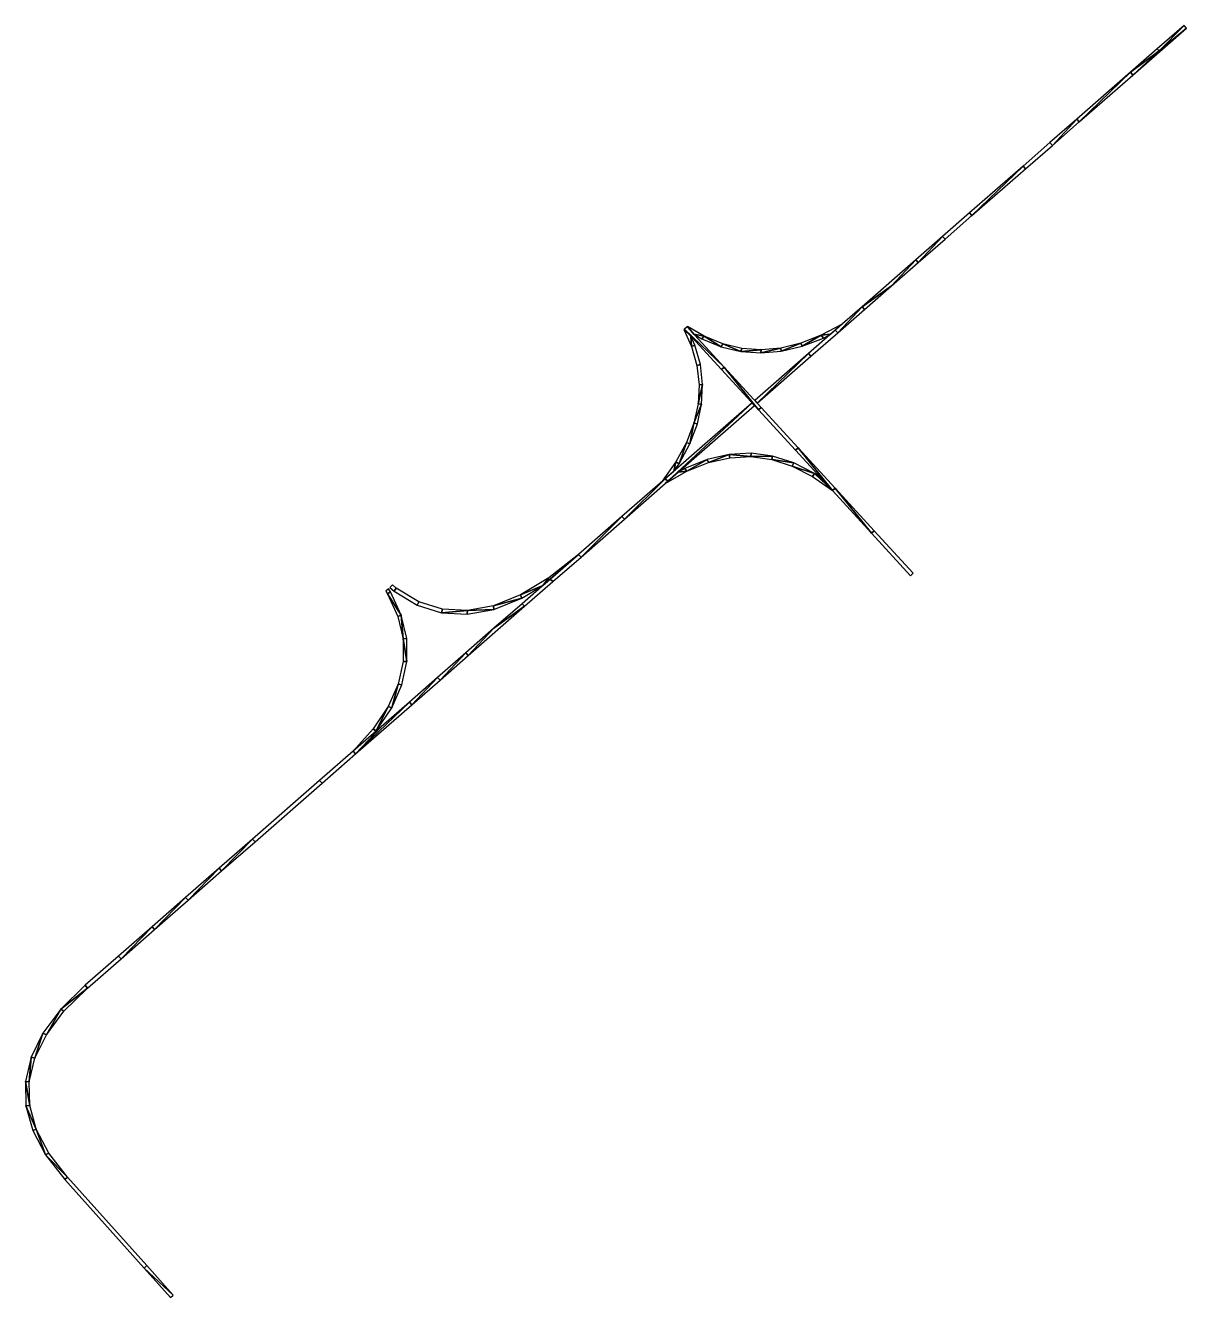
# Model space of a CAD drawing. Extents: x -4169 to 2221, y -6508 to 574.
# Drawn here: x 1157 to 1794, y -2002 to -1303 of the extents above; entities that cross this region are included whole.
import ezdxf

# ---------------------------------------------------------------- set-up
doc = ezdxf.new("R2010")
doc.units = 0

msp = doc.modelspace()

# ---------------------------------------------------------------- linework, layer by layer
at = {"layer": 'mg_to_dxf', "color": 40}
for points in [[(1792.97, -1303.06), (1778.23, -1315.93), (1779.22, -1317.05)], [(1779.22, -1317.05), (1794.29, -1304.56), (1792.97, -1303.06)], [(1794.29, -1304.56), (1779.22, -1317.05), (1779.55, -1317.43)], [(1778.23, -1315.93), (1778.23, -1315.93), (1763.49, -1328.79), (1779.22, -1317.05)], [(1779.22, -1317.05), (1779.22, -1317.05), (1763.49, -1328.79), (1764.81, -1330.3)], [(1779.22, -1317.05), (1779.22, -1317.05), (1764.81, -1330.3), (1779.55, -1317.43)], [(1763.49, -1328.79), (1734.01, -1354.53), (1735.34, -1356.03)], [(1764.81, -1330.3), (1763.49, -1328.79), (1735.34, -1356.03)], [(1734.01, -1354.53), (1719.27, -1367.4), (1720.6, -1368.9)], [(1735.34, -1356.03), (1734.01, -1354.53), (1720.6, -1368.9)], [(1720.6, -1368.9), (1719.27, -1367.4), (1704.53, -1380.27), (1705.86, -1381.77)], [(1704.53, -1380.27), (1675.06, -1406.01), (1676.39, -1407.5)], [(1705.86, -1381.77), (1704.53, -1380.27), (1676.39, -1407.5)], [(1676.39, -1407.5), (1675.06, -1406.01), (1660.32, -1418.88), (1661.65, -1420.37)], [(1660.32, -1418.88), (1645.58, -1431.75), (1646.91, -1433.24)], [(1661.65, -1420.37), (1660.32, -1418.88), (1646.91, -1433.24)], [(1632.18, -1446.1), (1632.18, -1446.1), (1645.58, -1431.75), (1616.1, -1457.49)], [(1632.18, -1446.1), (1632.18, -1446.1), (1646.91, -1433.24), (1645.58, -1431.75)], [(1632.18, -1446.1), (1632.18, -1446.1), (1616.1, -1457.49), (1617.44, -1458.97)], [(1616.1, -1457.49), (1601.36, -1470.36), (1602.7, -1471.84)], [(1617.44, -1458.97), (1616.1, -1457.49), (1602.7, -1471.84)], [(1518.22, -1470.09), (1518.22, -1470.09), (1521.99, -1473.61), (1518.51, -1469.82)], [(1522.38, -1479.37), (1522.38, -1479.37), (1521.99, -1473.61), (1518.22, -1470.09)], [(1540.32, -1490.64), (1519.98, -1468.46), (1518.51, -1469.82)], [(1538.85, -1491.99), (1540.32, -1490.64), (1518.51, -1469.82)], [(1523.67, -1472.49), (1520.18, -1468.28), (1519.98, -1468.46)], [(1529.35, -1473.71), (1520.18, -1468.28), (1523.67, -1472.49)], [(1522.38, -1479.37), (1522.38, -1479.37), (1524.21, -1478.54), (1521.99, -1473.61)], [(1528.07, -1475.1), (1529.35, -1473.71), (1523.67, -1472.49)], [(1538.65, -1479.49), (1529.35, -1473.71), (1528.07, -1475.1)], [(1539.54, -1477.91), (1529.35, -1473.71), (1538.65, -1479.49)], [(1582.42, -1477.55), (1583.14, -1479.2), (1593.67, -1473.16)], [(1583.14, -1479.2), (1594.8, -1474.68), (1593.67, -1473.16)], [(1601.36, -1470.36), (1586.62, -1483.23), (1587.96, -1484.71), (1602.7, -1471.84)], [(1593.67, -1473.16), (1598.91, -1472.5), (1605.13, -1467.06)], [(1593.67, -1473.16), (1594.8, -1474.68), (1598.91, -1472.5)], [(1527.26, -1489.32), (1524.21, -1478.54), (1522.38, -1479.37), (1525.32, -1489.83)], [(1539.54, -1477.91), (1538.65, -1479.49), (1549.45, -1482.09)], [(1539.54, -1477.91), (1549.45, -1482.09), (1549.94, -1480.4)], [(1549.45, -1482.09), (1560.56, -1481.16), (1549.94, -1480.4)], [(1560.47, -1482.91), (1571.69, -1481.95), (1571.39, -1480.21)], [(1560.47, -1482.91), (1571.39, -1480.21), (1560.56, -1481.16)], [(1571.39, -1480.21), (1571.69, -1481.95), (1582.42, -1477.55)], [(1571.69, -1481.95), (1583.14, -1479.2), (1582.42, -1477.55)], [(1549.45, -1482.09), (1560.47, -1482.91), (1560.56, -1481.16)], [(1586.62, -1483.23), (1557.14, -1508.97), (1558.49, -1510.44)], [(1587.96, -1484.71), (1586.62, -1483.23), (1558.49, -1510.44)], [(1526.51, -1500.33), (1528.51, -1500.13), (1527.26, -1489.32), (1525.32, -1489.83)], [(1559.19, -1514.16), (1540.32, -1490.64), (1538.85, -1491.99)], [(1560.66, -1512.81), (1540.32, -1490.64), (1559.19, -1514.16)], [(1525.96, -1510.87), (1528.51, -1500.13), (1526.51, -1500.33)], [(1527.96, -1510.98), (1528.51, -1500.13), (1525.96, -1510.87)], [(1507.93, -1551.93), (1507.93, -1551.93), (1509.34, -1553.36), (1555.63, -1510.28)], [(1555.63, -1510.28), (1555.63, -1510.28), (1509.34, -1553.36), (1556.98, -1511.76)], [(1523.66, -1521.44), (1527.96, -1510.98), (1525.96, -1510.87)], [(1523.66, -1521.44), (1525.62, -1521.85), (1527.96, -1510.98)], [(1579.52, -1536.33), (1581, -1534.99), (1560.66, -1512.81), (1559.19, -1514.16)], [(1519.62, -1532.04), (1521.49, -1532.76), (1523.66, -1521.44)], [(1521.49, -1532.76), (1525.62, -1521.85), (1523.66, -1521.44)], [(1513.83, -1542.68), (1515.56, -1543.69), (1519.62, -1532.04)], [(1515.56, -1543.69), (1521.49, -1532.76), (1519.62, -1532.04)], [(1599.86, -1558.5), (1581, -1534.99), (1579.52, -1536.33)], [(1601.35, -1557.16), (1581, -1534.99), (1599.86, -1558.5)], [(1513.83, -1542.68), (1506.3, -1553.36), (1512.69, -1547.77)], [(1513.83, -1542.68), (1512.69, -1547.77), (1515.56, -1543.69)], [(1530.99, -1541.33), (1518.72, -1546.26), (1519.85, -1547.81)], [(1531.72, -1543.05), (1530.99, -1541.33), (1519.85, -1547.81)], [(1531.72, -1543.05), (1543.1, -1538.56), (1530.99, -1541.33)], [(1531.72, -1543.05), (1543.44, -1540.39), (1543.1, -1538.56)], [(1555.02, -1539.82), (1555.07, -1537.96), (1543.1, -1538.56)], [(1555.02, -1539.82), (1543.1, -1538.56), (1543.44, -1540.39)], [(1555.02, -1539.82), (1566.87, -1539.52), (1555.07, -1537.96)], [(1555.02, -1539.82), (1566.45, -1541.35), (1566.87, -1539.52)], [(1566.87, -1539.52), (1566.45, -1541.35), (1578.52, -1543.24)], [(1566.45, -1541.35), (1577.73, -1544.97), (1578.52, -1543.24)], [(1578.52, -1543.24), (1577.73, -1544.97), (1590.02, -1549.13)], [(1519.85, -1547.81), (1515.08, -1548.34), (1507.84, -1554.66)], [(1519.85, -1547.81), (1518.72, -1546.26), (1515.08, -1548.34)], [(1577.73, -1544.97), (1588.87, -1550.69), (1590.02, -1549.13)], [(1588.87, -1550.69), (1599.86, -1558.5), (1590.02, -1549.13)], [(1599.86, -1558.5), (1593.58, -1551.65), (1590.02, -1549.13)], [(1484.08, -1572.75), (1485.51, -1574.16), (1507.93, -1551.93)], [(1507.93, -1551.93), (1507.93, -1551.93), (1485.51, -1574.16), (1509.34, -1553.36)], [(1621.29, -1581.86), (1601.35, -1557.16), (1599.86, -1558.5)], [(1622.78, -1580.52), (1601.35, -1557.16), (1621.29, -1581.86)], [(1460.24, -1593.57), (1461.69, -1594.96), (1484.08, -1572.75)], [(1461.69, -1594.96), (1485.51, -1574.16), (1484.08, -1572.75)], [(1644.2, -1603.88), (1622.78, -1580.52), (1621.29, -1581.86), (1642.73, -1605.23)], [(1460.24, -1593.57), (1444.05, -1606.3), (1440.67, -1610.66)], [(1460.24, -1593.57), (1444.76, -1607.08), (1446.21, -1608.47), (1461.69, -1594.96)], [(1444.05, -1606.3), (1428.49, -1615.66), (1440.67, -1610.66)], [(1355.9, -1612.34), (1354.43, -1613.71), (1355.37, -1615.08), (1357.1, -1614.1)], [(1358.99, -1613.75), (1360.13, -1612.08), (1358.15, -1610.26), (1356.68, -1611.63)], [(1372.54, -1619.52), (1360.13, -1612.08), (1358.99, -1613.75), (1371.75, -1621.41)], [(1428.49, -1615.66), (1429.16, -1617.57), (1440.67, -1610.66)], [(1444.76, -1607.08), (1429.29, -1620.59), (1430.73, -1621.99), (1446.21, -1608.47)], [(1362.99, -1626.89), (1357.1, -1614.1), (1355.37, -1615.08)], [(1362.99, -1626.89), (1355.37, -1615.08), (1361.06, -1627.51)], [(1385.14, -1625.62), (1385.59, -1623.59), (1372.54, -1619.52), (1371.75, -1621.41)], [(1413.56, -1621.67), (1429.16, -1617.57), (1428.49, -1615.66)], [(1413.85, -1623.71), (1429.16, -1617.57), (1413.56, -1621.67)], [(1363.96, -1639.91), (1362.99, -1626.89), (1361.06, -1627.51)], [(1363.96, -1639.91), (1365.99, -1639.66), (1362.99, -1626.89)], [(1399.26, -1624.31), (1385.59, -1623.59), (1385.14, -1625.62)], [(1399.26, -1624.31), (1385.14, -1625.62), (1399.18, -1626.39)], [(1399.26, -1624.31), (1399.18, -1626.39), (1413.85, -1623.71)], [(1399.26, -1624.31), (1413.85, -1623.71), (1413.56, -1621.67)], [(1399.77, -1649.02), (1399.77, -1649.02), (1430.73, -1621.99), (1413.82, -1634.09)], [(1413.82, -1634.09), (1413.82, -1634.09), (1430.73, -1621.99), (1429.29, -1620.59)], [(1413.82, -1634.09), (1413.82, -1634.09), (1398.35, -1647.6), (1399.77, -1649.02)], [(1363.96, -1639.91), (1366.12, -1652.39), (1365.99, -1639.66)], [(1363.96, -1639.91), (1364.06, -1652.3), (1366.12, -1652.39)], [(1398.35, -1647.6), (1382.88, -1661.11), (1384.29, -1662.53)], [(1399.77, -1649.02), (1398.35, -1647.6), (1384.29, -1662.53)], [(1364.06, -1652.3), (1361.36, -1664.66), (1363.37, -1665.1), (1366.12, -1652.39)], [(1382.88, -1661.11), (1367.41, -1674.62), (1368.81, -1676.05)], [(1384.29, -1662.53), (1382.88, -1661.11), (1368.81, -1676.05)], [(1357.75, -1677.79), (1361.36, -1664.66), (1355.86, -1677.01)], [(1357.75, -1677.79), (1363.37, -1665.1), (1361.36, -1664.66)], [(1368.81, -1676.05), (1367.41, -1674.62), (1337.86, -1703.08)], [(1367.41, -1674.62), (1351.94, -1688.13), (1337.86, -1703.08)], [(1349.24, -1690.45), (1355.86, -1677.01), (1347.57, -1689.33)], [(1357.75, -1677.79), (1355.86, -1677.01), (1349.24, -1690.45)], [(1351.94, -1688.13), (1336.47, -1701.63), (1337.86, -1703.08)], [(1347.57, -1689.33), (1336.47, -1701.63), (1349.09, -1690.61)], [(1349.24, -1690.45), (1347.57, -1689.33), (1349.09, -1690.61)], [(1336.47, -1701.63), (1318.08, -1717.69), (1319.46, -1719.14), (1337.86, -1703.08)], [(1318.08, -1717.69), (1281.3, -1749.8), (1282.66, -1751.27), (1319.46, -1719.14)], [(1281.3, -1749.8), (1262.91, -1765.85), (1264.26, -1767.33)], [(1282.66, -1751.27), (1281.3, -1749.8), (1264.26, -1767.33)], [(1244.52, -1781.91), (1244.52, -1781.91), (1245.86, -1783.39), (1262.91, -1765.85)], [(1262.91, -1765.85), (1262.91, -1765.85), (1245.86, -1783.39), (1264.26, -1767.33)], [(1227.47, -1799.46), (1227.47, -1799.46), (1244.52, -1781.91), (1226.13, -1797.97)], [(1245.86, -1783.39), (1245.86, -1783.39), (1244.52, -1781.91), (1227.47, -1799.46)], [(1226.13, -1797.97), (1207.74, -1814.02), (1209.07, -1815.52)], [(1227.47, -1799.46), (1226.13, -1797.97), (1209.07, -1815.52)], [(1209.07, -1815.52), (1207.74, -1814.02), (1189.35, -1830.08), (1190.67, -1831.58)], [(1176.05, -1843.2), (1190.67, -1831.58), (1189.35, -1830.08)], [(1177.71, -1844.38), (1190.67, -1831.58), (1176.05, -1843.2)], [(1166.15, -1856.39), (1168.05, -1857.22), (1176.05, -1843.2)], [(1176.05, -1843.2), (1168.05, -1857.22), (1177.71, -1844.38)], [(1161.71, -1870.13), (1166.15, -1856.39), (1159.65, -1869.64)], [(1168.05, -1857.22), (1166.15, -1856.39), (1161.71, -1870.13)], [(1159.65, -1869.64), (1156.55, -1882.96), (1158.67, -1883.08)], [(1159.65, -1869.64), (1158.67, -1883.08), (1161.71, -1870.13)], [(1156.55, -1882.96), (1158.95, -1896.1), (1158.67, -1883.08)], [(1156.55, -1882.96), (1156.85, -1896.33), (1158.95, -1896.1)], [(1156.85, -1896.33), (1162.53, -1909.17), (1158.95, -1896.1)], [(1156.85, -1896.33), (1160.55, -1909.76), (1162.53, -1909.17)], [(1160.55, -1909.76), (1167.65, -1923.26), (1162.53, -1909.17)], [(1162.53, -1909.17), (1167.65, -1923.26), (1169.43, -1922.3)], [(1179.63, -1935.48), (1169.43, -1922.3), (1167.65, -1923.26)], [(1178.15, -1936.81), (1179.63, -1935.48), (1167.65, -1923.26)], [(1221.74, -1985.36), (1223.22, -1984.03), (1179.63, -1935.48), (1178.15, -1936.81)], [(1237.75, -2000.21), (1223.22, -1984.03), (1221.74, -1985.36)], [(1236.27, -2001.55), (1237.75, -2000.21), (1221.74, -1985.36)]]:
    msp.add_3dface(points, dxfattribs=at)

doc.saveas('drawing.dxf')
